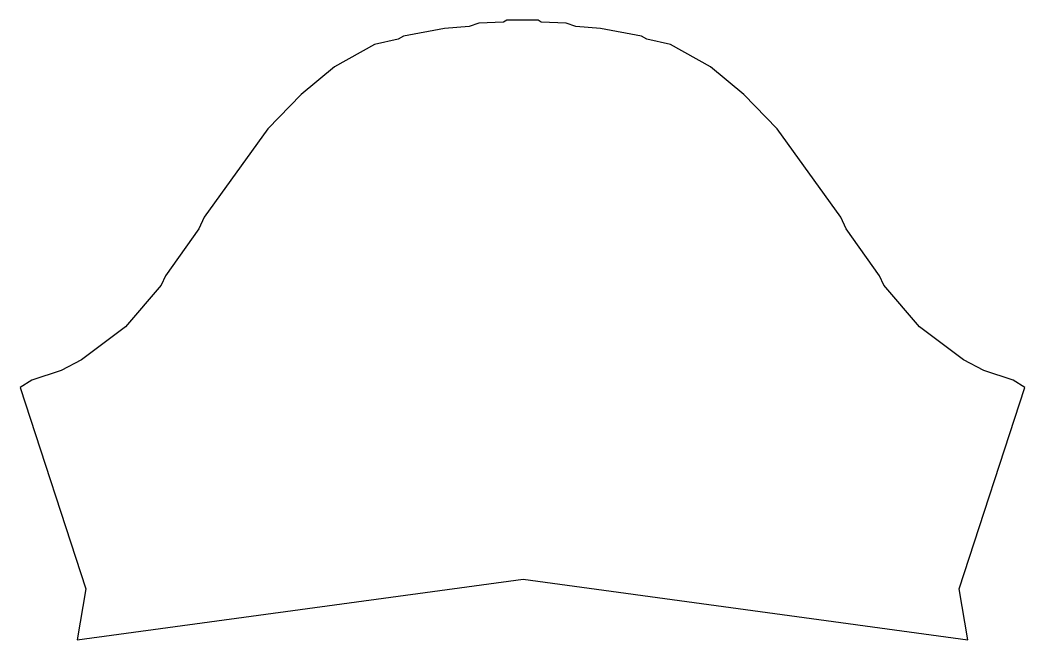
# Model space of a CAD drawing. Header units: metres. Extents: x 5.9 to 37.9, y -38.4 to -18.6.
import ezdxf

# ---------------------------------------------------------------- set-up
doc = ezdxf.new("R2010")
doc.units = ezdxf.units.M

msp = doc.modelspace()

# ---------------------------------------------------------------- linework, layer by layer
msp.add_lwpolyline([(5.9, -30.345), (7.992, -36.753), (7.717, -38.38), (21.917, -36.448), (36.083, -38.38), (35.809, -36.753), (37.901, -30.345), (37.524, -30.107), (36.598, -29.802), (35.946, -29.463), (34.54, -28.412), (33.408, -27.09), (33.271, -26.785), (32.207, -25.293), (32.036, -24.92), (30.012, -22.106), (28.949, -21.021), (27.886, -20.139), (26.616, -19.427), (25.862, -19.258), (25.69, -19.156), (24.387, -18.919), (23.598, -18.851), (23.289, -18.749), (22.5, -18.715), (22.398, -18.648), (21.917, -18.648), (21.403, -18.648), (21.3, -18.715), (20.511, -18.749), (20.202, -18.851), (19.414, -18.919), (18.11, -19.156), (17.939, -19.258), (17.184, -19.427), (15.915, -20.139), (14.852, -21.021), (13.788, -22.106), (11.765, -24.92), (11.593, -25.293), (10.53, -26.785), (10.393, -27.09), (9.261, -28.412), (7.855, -29.463), (7.203, -29.802), (6.277, -30.107)], close=True)

doc.saveas('drawing.dxf')
